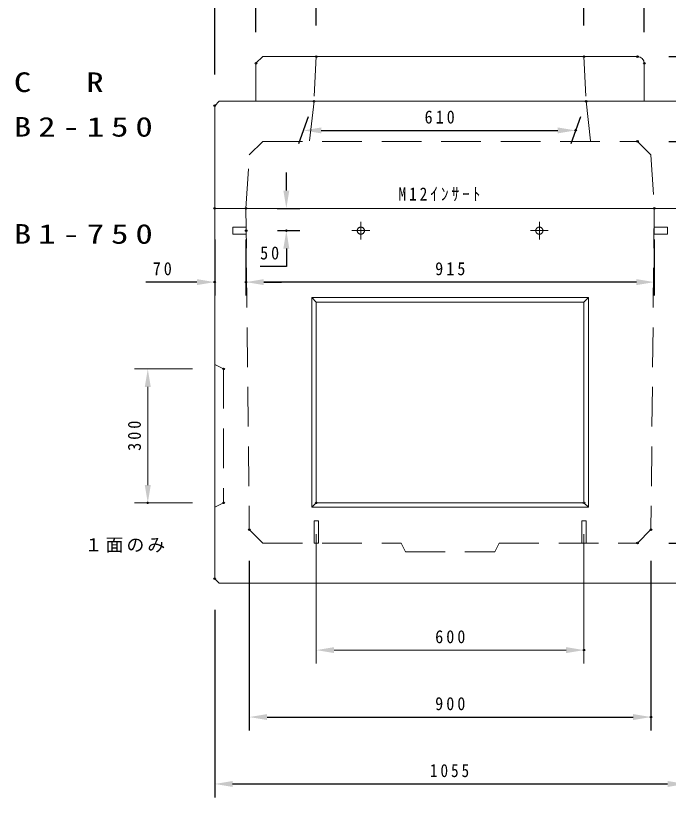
# Model space of a CAD drawing. Units: millimetres, scale not verified. Extents: x -4060 to 4060, y -2828 to 2828.
# Drawn here: x 1845 to 3308, y 121 to 1873 of the extents above; entities that cross this region are included whole.
import ezdxf

# ---------------------------------------------------------------- set-up
doc = ezdxf.new("R2010")
doc.units = ezdxf.units.MM
doc.header["$LTSCALE"] = 7
doc.header["$PDMODE"] = 32
doc.header["$PDSIZE"] = 3.5
doc.linetypes.add('USER1', pattern=[19.05, 12.7, -6.35])
for name, color, linetype, lineweight in [('0-1_DASHED', 7, 'USER1', 18), ('0-3_LATER', 7, 'Continuous', 18), ('0-5_TXT', 7, 'Continuous', 18), ('0-7_LAYER', 7, 'Continuous', 18), ('0-A_NO', 7, 'Continuous', 18), ('0-B_NO2', 7, 'USER1', 18)]:
    doc.layers.add(name, color=color, linetype=linetype, lineweight=lineweight)
doc.layers.add('0-2_DIM', color=7, linetype='Continuous')
doc.layers.add('0-8_Defpoints', color=7, linetype='Continuous')
doc.styles.add('ＭＳ ゴシック', font='')
doc.styles.get('ＭＳ ゴシック').set_extended_font_data('MS Gothic')

# ---------------------------------------------------------------- blocks, each defined once
blk = doc.blocks.new('D36')
at = {"layer": '0-2_DIM'}
for p, q in [((6541.515, 4338.714), (6541.515, 4378.714)), ((6520.994, 4298.714), (6571.515, 4298.714)), ((6521.515, 4248.714), (6571.515, 4248.714))]:
    blk.add_line(p, q, dxfattribs=at)
blk.add_lwpolyline([(6541.515, 4208.714), (6541.515, 4168.714), (6482.483, 4168.714)], dxfattribs=at)
for points in [[(6534.848, 4338.714), (6548.181, 4338.714), (6541.515, 4298.714)], [(6534.848, 4208.714), (6548.181, 4208.714), (6541.515, 4248.714)]]:
    blk.add_solid(points, dxfattribs=at)
at = {"layer": '0-8_Defpoints'}
for p in [(6450.994, 4298.714), (6451.515, 4248.714), (6541.515, 4248.714)]:
    blk.add_point(p, dxfattribs=at)
at = {"layer": '0-2_DIM', "insert": (6482.799, 4183.714), "char_height": 29.33, "attachment_point": 7, "style": 'ＭＳ ゴシック'}
blk.add_mtext('\\T1.37;\\W0.9;50', dxfattribs=at)
blk = doc.blocks.new('D37')
at = {"layer": '0-8_Defpoints'}
for p in [(6400.994, 3938.714), (6230.994, 3638.714), (6400.994, 3638.714)]:
    blk.add_point(p, dxfattribs=at)
at = {"layer": '0-A_NO'}
for p, q in [((6330.994, 3938.714), (6200.994, 3938.714)), ((6230.994, 3898.714), (6230.994, 3678.714)), ((6330.994, 3638.714), (6200.994, 3638.714))]:
    blk.add_line(p, q, dxfattribs=at)
for points in [[(6224.327, 3898.714), (6237.66, 3898.714), (6230.994, 3938.714)], [(6224.327, 3678.714), (6237.66, 3678.714), (6230.994, 3638.714)]]:
    blk.add_solid(points, dxfattribs=at)
at = {"layer": '0-A_NO', "insert": (6215.994, 3755.314), "char_height": 29.33, "attachment_point": 7, "rotation": 90, "style": 'ＭＳ ゴシック'}
blk.add_mtext('\\T1.38;\\W0.9;300', dxfattribs=at)
blk = doc.blocks.new('D38')
at = {"layer": '0-2_DIM'}
for p, q in [((6380.994, 4228.714), (6380.994, 4103.438)), ((6450.994, 4228.714), (6450.994, 4103.438)), ((6340.994, 4133.438), (6226.962, 4133.438)), ((6490.994, 4133.438), (6530.994, 4133.438))]:
    blk.add_line(p, q, dxfattribs=at)
for points in [[(6340.994, 4140.105), (6340.994, 4126.771), (6380.994, 4133.438)], [(6490.994, 4140.105), (6490.994, 4126.771), (6450.994, 4133.438)]]:
    blk.add_solid(points, dxfattribs=at)
at = {"layer": '0-8_Defpoints'}
for p in [(6380.994, 4298.714), (6450.994, 4298.714), (6380.994, 4133.438)]:
    blk.add_point(p, dxfattribs=at)
at = {"layer": '0-2_DIM', "insert": (6242.278, 4148.438), "char_height": 29.33, "attachment_point": 7, "style": 'ＭＳ ゴシック'}
blk.add_mtext('\\T1.37;\\W0.9;70', dxfattribs=at)
blk = doc.blocks.new('D39')
at = {"layer": '0-2_DIM'}
for p, q in [((7365.994, 4228.714), (7365.994, 4103.438)), ((7435.994, 4228.714), (7435.994, 4103.438)), ((7325.994, 4133.438), (7285.994, 4133.438)), ((7475.994, 4133.438), (7590.025, 4133.438))]:
    blk.add_line(p, q, dxfattribs=at)
for points in [[(7325.994, 4140.105), (7325.994, 4126.771), (7365.994, 4133.438)], [(7475.994, 4140.105), (7475.994, 4126.771), (7435.994, 4133.438)]]:
    blk.add_solid(points, dxfattribs=at)
at = {"layer": '0-8_Defpoints'}
for p in [(7365.994, 4298.714), (7435.994, 4298.714), (7435.994, 4133.438)]:
    blk.add_point(p, dxfattribs=at)
at = {"layer": '0-2_DIM', "insert": (7531.31, 4148.438), "char_height": 29.33, "attachment_point": 7, "style": 'ＭＳ ゴシック'}
blk.add_mtext('\\T1.37;\\W0.9;70', dxfattribs=at)
blk = doc.blocks.new('D40')
at = {"layer": '0-2_DIM'}
for p, q in [((6450.994, 4228.714), (6450.994, 4103.438)), ((7365.994, 4228.714), (7365.994, 4103.438)), ((7325.994, 4133.438), (6490.994, 4133.438))]:
    blk.add_line(p, q, dxfattribs=at)
for points in [[(6490.994, 4140.105), (6490.994, 4126.771), (6450.994, 4133.438)], [(7325.994, 4140.105), (7325.994, 4126.771), (7365.994, 4133.438)]]:
    blk.add_solid(points, dxfattribs=at)
at = {"layer": '0-8_Defpoints'}
for p in [(6450.994, 4298.714), (7365.994, 4298.714), (6450.994, 4133.438)]:
    blk.add_point(p, dxfattribs=at)
at = {"layer": '0-2_DIM', "insert": (6875.094, 4148.438), "char_height": 29.33, "attachment_point": 7, "style": 'ＭＳ ゴシック'}
blk.add_mtext('\\T1.38;\\W0.9;915', dxfattribs=at)
blk = doc.blocks.new('D41')
at = {"layer": '0-2_DIM'}
for p, q in [((6380.994, 3398.714), (6380.994, 2978.714)), ((7435.994, 3398.714), (7435.994, 2978.714)), ((6420.994, 3008.714), (7395.994, 3008.714))]:
    blk.add_line(p, q, dxfattribs=at)
for points in [[(6420.994, 3015.381), (6420.994, 3002.048), (6380.994, 3008.714)], [(7395.994, 3015.381), (7395.994, 3002.048), (7435.994, 3008.714)]]:
    blk.add_solid(points, dxfattribs=at)
at = {"layer": '0-8_Defpoints'}
for p in [(6380.994, 3468.714), (7435.994, 3468.714), (7435.994, 3008.714)]:
    blk.add_point(p, dxfattribs=at)
at = {"layer": '0-2_DIM', "insert": (6863.394, 3023.714), "char_height": 29.33, "attachment_point": 7, "style": 'ＭＳ ゴシック'}
blk.add_mtext('\\T1.39;\\W0.85;1055', dxfattribs=at)
blk = doc.blocks.new('D42')
at = {"layer": '0-2_DIM'}
for p, q in [((6458.494, 3508.714), (6458.494, 3128.714)), ((7358.494, 3508.714), (7358.494, 3128.714)), ((6498.494, 3158.714), (7318.494, 3158.714))]:
    blk.add_line(p, q, dxfattribs=at)
for points in [[(6498.494, 3165.381), (6498.494, 3152.048), (6458.494, 3158.714)], [(7318.494, 3165.381), (7318.494, 3152.048), (7358.494, 3158.714)]]:
    blk.add_solid(points, dxfattribs=at)
at = {"layer": '0-8_Defpoints'}
for p in [(6458.494, 3578.714), (7358.494, 3578.714), (7358.494, 3158.714)]:
    blk.add_point(p, dxfattribs=at)
at = {"layer": '0-2_DIM', "insert": (6875.094, 3173.714), "char_height": 29.33, "attachment_point": 7, "style": 'ＭＳ ゴシック'}
blk.add_mtext('\\T1.38;\\W0.9;900', dxfattribs=at)
blk = doc.blocks.new('D43')
at = {"layer": '0-8_Defpoints'}
for p in [(6608.494, 3638.714), (7208.494, 3638.714), (7208.494, 3308.714)]:
    blk.add_point(p, dxfattribs=at)
at = {"layer": '0-A_NO'}
for p, q in [((6608.494, 3568.714), (6608.494, 3278.714)), ((7208.494, 3568.714), (7208.494, 3278.714)), ((6648.494, 3308.714), (7168.494, 3308.714))]:
    blk.add_line(p, q, dxfattribs=at)
for points in [[(6648.494, 3315.381), (6648.494, 3302.048), (6608.494, 3308.714)], [(7168.494, 3315.381), (7168.494, 3302.048), (7208.494, 3308.714)]]:
    blk.add_solid(points, dxfattribs=at)
at = {"layer": '0-A_NO', "insert": (6875.094, 3323.714), "char_height": 29.33, "attachment_point": 7, "style": 'ＭＳ ゴシック'}
blk.add_mtext('\\T1.38;\\W0.9;600', dxfattribs=at)
blk = doc.blocks.new('D47')
at = {"layer": '0-2_DIM'}
for p, q in [((7505.994, 4298.714), (7765.994, 4298.714)), ((7735.994, 4258.714), (7735.994, 3588.714)), ((7398.494, 3548.714), (7765.994, 3548.714))]:
    blk.add_line(p, q, dxfattribs=at)
for points in [[(7729.327, 4258.714), (7742.66, 4258.714), (7735.994, 4298.714)], [(7729.327, 3588.714), (7742.66, 3588.714), (7735.994, 3548.714)]]:
    blk.add_solid(points, dxfattribs=at)
at = {"layer": '0-8_Defpoints'}
for p in [(7435.994, 4298.714), (7328.494, 3548.714), (7735.994, 3548.714)]:
    blk.add_point(p, dxfattribs=at)
at = {"layer": '0-2_DIM', "insert": (7720.994, 3890.314), "char_height": 29.33, "attachment_point": 7, "rotation": 90, "style": 'ＭＳ ゴシック'}
blk.add_mtext('\\T1.38;\\W0.9;750', dxfattribs=at)
blk = doc.blocks.new('D50')
at = {"layer": '0-2_DIM'}
for p, q in [((6380.994, 4598.714), (6380.994, 4968.714)), ((7435.994, 4598.714), (7435.994, 4968.714)), ((7395.994, 4938.714), (6420.994, 4938.714))]:
    blk.add_line(p, q, dxfattribs=at)
for points in [[(6420.994, 4945.381), (6420.994, 4932.048), (6380.994, 4938.714)], [(7395.994, 4945.381), (7395.994, 4932.048), (7435.994, 4938.714)]]:
    blk.add_solid(points, dxfattribs=at)
at = {"layer": '0-8_Defpoints'}
for p in [(6380.994, 4938.714), (6380.994, 4528.714), (7435.994, 4528.714)]:
    blk.add_point(p, dxfattribs=at)
at = {"layer": '0-2_DIM', "insert": (6863.394, 4953.714), "char_height": 29.33, "attachment_point": 7, "style": 'ＭＳ ゴシック'}
blk.add_mtext('\\T1.39;\\W0.85;1055', dxfattribs=at)
blk = doc.blocks.new('D51')
at = {"layer": '0-2_DIM'}
for p, q in [((7885.994, 4678.714), (7885.994, 4718.714)), ((7398.494, 4638.714), (7915.994, 4638.714)), ((7495.994, 4538.714), (7915.994, 4538.714)), ((7885.994, 4498.714), (7885.994, 4458.714))]:
    blk.add_line(p, q, dxfattribs=at)
for points in [[(7879.327, 4678.714), (7892.66, 4678.714), (7885.994, 4638.714)], [(7879.327, 4498.714), (7892.66, 4498.714), (7885.994, 4538.714)]]:
    blk.add_solid(points, dxfattribs=at)
at = {"layer": '0-8_Defpoints'}
for p in [(7328.494, 4638.714), (7425.994, 4538.714), (7885.994, 4538.714)]:
    blk.add_point(p, dxfattribs=at)
at = {"layer": '0-2_DIM', "insert": (7870.994, 4555.314), "char_height": 29.33, "attachment_point": 7, "rotation": 90, "style": 'ＭＳ ゴシック'}
blk.add_mtext('\\T1.38;\\W0.9;100', dxfattribs=at)
blk = doc.blocks.new('D53')
at = {"layer": '0-2_DIM'}
for p, q in [((7735.994, 4578.714), (7735.994, 4618.714)), ((7495.994, 4538.714), (7765.994, 4538.714)), ((7398.494, 4448.714), (7765.994, 4448.714)), ((7735.994, 4408.714), (7735.994, 4368.714))]:
    blk.add_line(p, q, dxfattribs=at)
for points in [[(7729.327, 4578.714), (7742.66, 4578.714), (7735.994, 4538.714)], [(7729.327, 4408.714), (7742.66, 4408.714), (7735.994, 4448.714)]]:
    blk.add_solid(points, dxfattribs=at)
at = {"layer": '0-8_Defpoints'}
for p in [(7425.994, 4538.714), (7328.494, 4448.714), (7735.994, 4448.714)]:
    blk.add_point(p, dxfattribs=at)
at = {"layer": '0-2_DIM', "insert": (7720.994, 4472.014), "char_height": 29.33, "attachment_point": 7, "rotation": 90, "style": 'ＭＳ ゴシック'}
blk.add_mtext('\\T1.37;\\W0.9;90', dxfattribs=at)
blk = doc.blocks.new('D54')
at = {"layer": '0-2_DIM'}
for p, q in [((7398.494, 4448.714), (7765.994, 4448.714)), ((7735.994, 4408.714), (7735.994, 4338.714)), ((7505.994, 4298.714), (7765.994, 4298.714))]:
    blk.add_line(p, q, dxfattribs=at)
for points in [[(7729.327, 4408.714), (7742.66, 4408.714), (7735.994, 4448.714)], [(7729.327, 4338.714), (7742.66, 4338.714), (7735.994, 4298.714)]]:
    blk.add_solid(points, dxfattribs=at)
at = {"layer": '0-8_Defpoints'}
for p in [(7328.494, 4448.714), (7435.994, 4298.714), (7735.994, 4298.714)]:
    blk.add_point(p, dxfattribs=at)
at = {"layer": '0-2_DIM', "insert": (7720.994, 4340.314), "char_height": 29.33, "attachment_point": 7, "rotation": 90, "style": 'ＭＳ ゴシック'}
blk.add_mtext('\\T1.38;\\W0.9;150', dxfattribs=at)
blk = doc.blocks.new('D55')
at = {"layer": '0-2_DIM'}
for p, q in [((6473.494, 4693.714), (6473.494, 4818.714)), ((6608.494, 4708.714), (6608.494, 4818.714)), ((6568.494, 4788.714), (6513.494, 4788.714))]:
    blk.add_line(p, q, dxfattribs=at)
for points in [[(6513.494, 4795.381), (6513.494, 4782.048), (6473.494, 4788.714)], [(6568.494, 4795.381), (6568.494, 4782.048), (6608.494, 4788.714)]]:
    blk.add_solid(points, dxfattribs=at)
at = {"layer": '0-8_Defpoints'}
for p in [(6473.494, 4788.714), (6608.494, 4638.714), (6473.494, 4623.714)]:
    blk.add_point(p, dxfattribs=at)
at = {"layer": '0-2_DIM', "insert": (6507.594, 4803.714), "char_height": 29.33, "attachment_point": 7, "style": 'ＭＳ ゴシック'}
blk.add_mtext('\\T1.38;\\W0.9;135', dxfattribs=at)
blk = doc.blocks.new('D56')
at = {"layer": '0-2_DIM'}
for p, q in [((6608.494, 4708.714), (6608.494, 4818.714)), ((7208.494, 4708.714), (7208.494, 4818.714)), ((6648.494, 4788.714), (7168.494, 4788.714))]:
    blk.add_line(p, q, dxfattribs=at)
for points in [[(6648.494, 4795.381), (6648.494, 4782.048), (6608.494, 4788.714)], [(7168.494, 4795.381), (7168.494, 4782.048), (7208.494, 4788.714)]]:
    blk.add_solid(points, dxfattribs=at)
at = {"layer": '0-8_Defpoints'}
for p in [(7208.494, 4788.714), (6608.494, 4638.714), (7208.494, 4638.714)]:
    blk.add_point(p, dxfattribs=at)
at = {"layer": '0-2_DIM', "insert": (6886.849, 4803.714), "char_height": 29.33, "attachment_point": 7, "style": 'ＭＳ ゴシック'}
blk.add_mtext('\\T1.38;\\W0.9;600', dxfattribs=at)
blk = doc.blocks.new('D57')
at = {"layer": '0-2_DIM'}
for p, q in [((6590.755, 4503.714), (6568.787, 4443.359)), ((7200.755, 4503.714), (7178.787, 4443.359)), ((6619.706, 4473.359), (7149.706, 4473.359))]:
    blk.add_line(p, q, dxfattribs=at)
for points in [[(6619.706, 4480.025), (6619.706, 4466.692), (6579.706, 4473.359)], [(7149.706, 4480.025), (7149.706, 4466.692), (7189.706, 4473.359)]]:
    blk.add_solid(points, dxfattribs=at)
at = {"layer": '0-8_Defpoints'}
for p in [(6603.494, 4538.714), (7213.494, 4538.714), (7189.706, 4473.359)]:
    blk.add_point(p, dxfattribs=at)
at = {"layer": '0-2_DIM', "insert": (6851.306, 4488.359), "char_height": 29.33, "attachment_point": 7, "style": 'ＭＳ ゴシック'}
blk.add_mtext('\\T1.38;\\W0.9;610', dxfattribs=at)
blk = doc.blocks.new('D58')
at = {"layer": '0-2_DIM'}
for p, q in [((7208.494, 4708.714), (7208.494, 4818.714)), ((7343.494, 4693.714), (7343.494, 4818.714)), ((7248.494, 4788.714), (7303.494, 4788.714))]:
    blk.add_line(p, q, dxfattribs=at)
for points in [[(7248.494, 4795.381), (7248.494, 4782.048), (7208.494, 4788.714)], [(7303.494, 4795.381), (7303.494, 4782.048), (7343.494, 4788.714)]]:
    blk.add_solid(points, dxfattribs=at)
at = {"layer": '0-8_Defpoints'}
for p in [(7343.494, 4788.714), (7208.494, 4638.714), (7343.494, 4623.714)]:
    blk.add_point(p, dxfattribs=at)
at = {"layer": '0-2_DIM', "insert": (7242.594, 4803.714), "char_height": 29.33, "attachment_point": 7, "style": 'ＭＳ ゴシック'}
blk.add_mtext('\\T1.38;\\W0.9;135', dxfattribs=at)
blk = doc.blocks.new('D59')
at = {"layer": '0-5_TXT'}
for p, q in [((7398.494, 4638.714), (8065.994, 4638.714)), ((8035.994, 4598.714), (8035.994, 3498.714)), ((7495.994, 3458.714), (8065.994, 3458.714))]:
    blk.add_line(p, q, dxfattribs=at)
for points in [[(8029.327, 4598.714), (8042.66, 4598.714), (8035.994, 4638.714)], [(8029.327, 3498.714), (8042.66, 3498.714), (8035.994, 3458.714)]]:
    blk.add_solid(points, dxfattribs=at)
at = {"layer": '0-8_Defpoints'}
for p in [(7328.494, 4638.714), (7425.994, 3458.714), (8035.994, 3458.714)]:
    blk.add_point(p, dxfattribs=at)
at = {"layer": '0-5_TXT', "insert": (8020.994, 4003.614), "char_height": 29.33, "attachment_point": 7, "rotation": 90, "style": 'ＭＳ ゴシック'}
blk.add_mtext('\\T1.39;\\W0.85;1180', dxfattribs=at)

msp = doc.modelspace()

# ---------------------------------------------------------------- linework, layer by layer
at = {"layer": '0-1_DASHED'}
for p, q in [((2518.494, 1781.214), (2513.494, 1681.214)), ((3118.494, 1781.214), (3123.494, 1681.214)), ((2513.494, 1681.214), (2503.494, 1591.214)), ((3123.494, 1681.214), (3133.494, 1591.214)), ((2368.494, 1561.214), (2398.494, 1591.214)), ((2398.494, 1591.214), (3238.494, 1591.214)), ((3238.494, 1591.214), (3268.494, 1561.214)), ((2360.994, 1441.214), (2368.494, 1561.214)), ((3268.494, 1561.214), (3275.994, 1441.214)), ((2360.994, 1441.214), (2368.494, 721.214)), ((3275.994, 1441.214), (3268.494, 721.214)), ((2368.494, 721.214), (2398.494, 691.214)), ((3238.494, 691.214), (3268.494, 721.214)), ((2398.494, 691.214), (2708.494, 691.214)), ((2708.494, 691.214), (2718.494, 671.214)), ((2928.494, 691.214), (2918.494, 671.214)), ((2928.494, 691.214), (3238.494, 691.214)), ((2718.494, 671.214), (2918.494, 671.214))]:
    msp.add_line(p, q, dxfattribs=at)
for points in [[(2331.515, 1383.214), (2361.515, 1383.214), (2361.515, 1399.214), (2331.515, 1399.214)], [(3305.473, 1383.214), (3275.473, 1383.214), (3275.473, 1399.214), (3305.473, 1399.214)], [(2523.494, 741.214), (2513.494, 741.214), (2513.494, 691.214), (2523.494, 691.214)], [(3113.494, 741.214), (3123.494, 741.214), (3123.494, 691.214), (3113.494, 691.214)]]:
    msp.add_lwpolyline(points, close=True, dxfattribs=at)
for centre in [(2618.494, 1391.214), (3018.494, 1391.214)]:
    msp.add_circle(centre, 8, dxfattribs=at)
at = {"layer": '0-3_LATER'}
msp.add_line((2398.494, 1781.214), (3238.494, 1781.214), dxfattribs=at)
msp.add_lwpolyline([(3253.494, 1766.214), (3253.494, 1681.214), (2383.494, 1681.214), (2383.494, 1766.214), (2398.494, 1781.214)], dxfattribs=at)
msp.add_arc((3238.494, 1766.214), 15, 0, 90, dxfattribs=at)
at = {"layer": '0-7_LAYER'}
for p, q in [((2618.494, 1371.214), (2618.494, 1411.214)), ((3018.494, 1371.214), (3018.494, 1411.214)), ((2598.494, 1391.214), (2638.494, 1391.214)), ((2998.494, 1391.214), (3038.494, 1391.214))]:
    msp.add_line(p, q, dxfattribs=at)
for points in [[(2290.994, 1441.214), (3345.994, 1441.214), (3345.994, 1671.214), (3335.994, 1681.214), (2300.994, 1681.214), (2290.994, 1671.214)], [(2300.994, 601.214), (3335.994, 601.214), (3345.994, 611.214), (3345.994, 1441.214), (2290.994, 1441.214), (2290.994, 611.214)]]:
    msp.add_lwpolyline(points, close=True, dxfattribs=at)
at = {"layer": '0-A_NO'}
for p, q in [((3118.494, 1231.214), (3128.494, 1241.214)), ((2518.494, 781.214), (2508.494, 771.214)), ((3118.494, 781.214), (3128.494, 771.214))]:
    msp.add_line(p, q, dxfattribs=at)
msp.add_lwpolyline([(2508.494, 1241.214), (2518.494, 1231.214), (3118.494, 1231.214), (3118.494, 781.214), (2518.494, 781.214), (2518.494, 1231.214)], dxfattribs=at)
msp.add_lwpolyline([(2508.494, 1241.214), (3128.494, 1241.214), (3128.494, 771.214), (2508.494, 771.214)], close=True, dxfattribs=at)
at = {"layer": '0-B_NO2'}
for p, q in [((2290.994, 1091.214), (2310.994, 1081.214)), ((2310.994, 1081.214), (2310.994, 781.214)), ((2310.994, 781.214), (2290.994, 771.214))]:
    msp.add_line(p, q, dxfattribs=at)

# ---------------------------------------------------------------- block references
at = {"layer": '0-2_DIM'}
for name in ['D50', 'D55', 'D56', 'D58', 'D51', 'D53', 'D57', 'D54', 'D36', 'D38', 'D40', 'D39', 'D47', 'D42', 'D41']:
    msp.add_blockref(name, (-4090, -2857.5), dxfattribs=at)
at = {"layer": '0-5_TXT'}
msp.add_blockref('D59', (-4090, -2857.5), dxfattribs=at)
at = {"layer": '0-A_NO'}
for name in ['D37', 'D43']:
    msp.add_blockref(name, (-4090, -2857.5), dxfattribs=at)

# ---------------------------------------------------------------- texts
at = {"layer": '0-5_TXT', "attachment_point": 7, "style": 'ＭＳ ゴシック'}
for s, insert, char_height in [('\\T1.39;\\W1.3;C\\~\\~R', (1840.994, 1701.214), 43.99), ('\\T1.4;\\W1.3;B2-150', (1840.994, 1601.214), 43.99), ('\\T1.4;\\W0.85;M12ｲﾝｻｰﾄ', (2702.925, 1457.316), 29.33), ('\\T1.4;\\W1.3;B1-750', (1840.994, 1361.214), 43.99)]:
    msp.add_mtext(s, dxfattribs=dict(at, insert=insert, char_height=char_height))
at = {"layer": '0-A_NO', "insert": (1999.655, 669.32), "char_height": 29.33, "attachment_point": 7, "style": 'ＭＳ ゴシック'}
msp.add_mtext('\\T1.17;１面のみ', dxfattribs=at)

doc.saveas('drawing.dxf')
